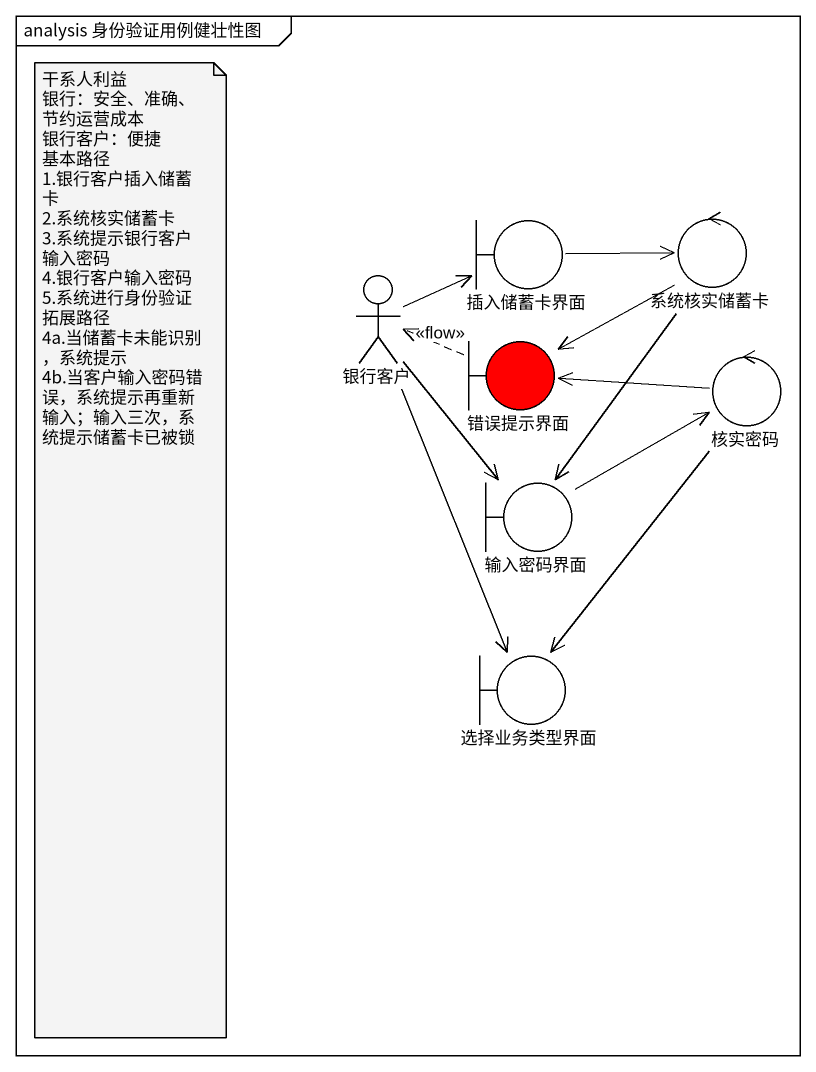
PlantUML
@startuml
mainframe analysis 身份验证用例健壮性图
actor 银行客户
boundary 插入储蓄卡界面
control 系统核实储蓄卡
boundary 错误提示界面 #FF0000
control 核实密码
boundary 输入密码界面
boundary 选择业务类型界面
银行客户 -right-> 插入储蓄卡界面
银行客户 --> 输入密码界面
银行客户 --> 选择业务类型界面
插入储蓄卡界面 -right-> 系统核实储蓄卡
系统核实储蓄卡 --> 错误提示界面
系统核实储蓄卡 --> 输入密码界面
错误提示界面 .left.> 银行客户 : <<flow>>
核实密码 -left-> 错误提示界面
核实密码 --> 选择业务类型界面
输入密码界面 -up-> 核实密码
note as N1
  干系人利益
  银行：安全、准确、节约运营成本
  银行客户：便捷
  基本路径
  1.银行客户插入储蓄卡
  2.系统核实储蓄卡
  3.系统提示银行客户输入密码
  4.银行客户输入密码
  5.系统进行身份验证
  拓展路径
  4a.当储蓄卡未能识别，系统提示
  4b.当客户输入密码错误，系统提示再重新输入；输入三次，系统提示储蓄卡已被锁
end note
@enduml
